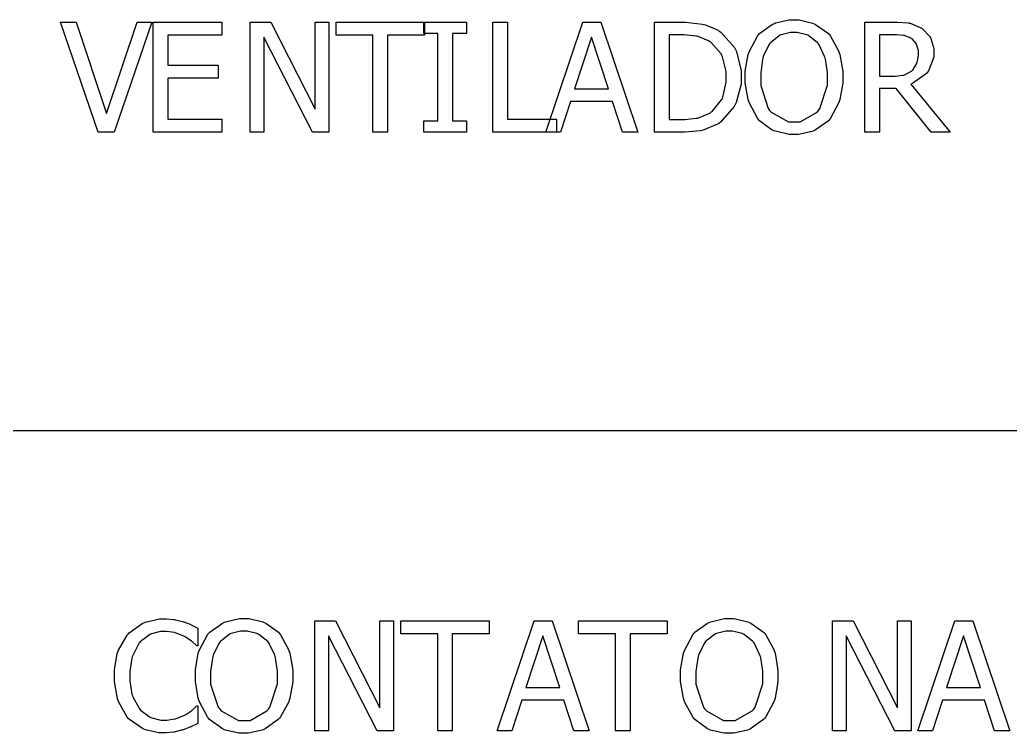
# Model space of a CAD drawing. Header units: millimetres. Extents: x 1974 to 2099, y 1386 to 1555.
# Drawn here: x 2093.188 to 2094.708, y 1478.844 to 1479.939 of the extents above; entities that cross this region are included whole.
import ezdxf

# ---------------------------------------------------------------- set-up
doc = ezdxf.new("R2010")
doc.units = ezdxf.units.MM
doc.layers.add('TEXTO', color=4, linetype='Continuous')

msp = doc.modelspace()

# ---------------------------------------------------------------- linework, layer by layer
at = {"layer": 'TEXTO', "color": 0}
for p, q in [((2093.3081, 1479.7667), (2093.2501, 1479.9356)), ((2093.2501, 1479.9356), (2093.2741, 1479.9356)), ((2093.2741, 1479.9356), (2093.3209, 1479.7953)), ((2093.3209, 1479.7953), (2093.3676, 1479.9356)), ((2093.3905, 1479.9356), (2093.3323, 1479.7667)), ((2093.3676, 1479.9356), (2093.3905, 1479.9356)), ((2093.3676, 1479.9356), (2093.3676, 1479.9356)), ((2093.3923, 1479.7667), (2093.3923, 1479.9356)), ((2093.3923, 1479.9356), (2093.498, 1479.9356)), ((2093.498, 1479.9356), (2093.498, 1479.9156)), ((2093.5413, 1479.7667), (2093.5413, 1479.9356)), ((2093.5413, 1479.9356), (2093.5732, 1479.9356)), ((2093.5732, 1479.9356), (2093.6411, 1479.8019)), ((2093.6411, 1479.8019), (2093.6411, 1479.9356)), ((2093.6411, 1479.9356), (2093.662, 1479.9356)), ((2093.662, 1479.9356), (2093.662, 1479.7667)), ((2093.662, 1479.9356), (2093.662, 1479.9356)), ((2093.6731, 1479.9156), (2093.6731, 1479.9356)), ((2093.6731, 1479.9356), (2093.809, 1479.9356)), ((2093.808, 1479.9184), (2093.808, 1479.9356)), ((2093.808, 1479.9356), (2093.8735, 1479.9356)), ((2093.809, 1479.9356), (2093.809, 1479.9156)), ((2093.8735, 1479.9356), (2093.8735, 1479.9184)), ((2093.9138, 1479.7667), (2093.9138, 1479.9356)), ((2093.9138, 1479.9356), (2093.9363, 1479.9356)), ((2093.9363, 1479.9356), (2093.9363, 1479.7867)), ((2093.995, 1479.7667), (2094.0519, 1479.9356)), ((2094.0519, 1479.9356), (2094.0796, 1479.9356)), ((2094.0796, 1479.9356), (2094.1366, 1479.7667)), ((2094.1622, 1479.7667), (2094.1622, 1479.9356)), ((2094.1622, 1479.9356), (2094.2007, 1479.9356)), ((2094.2007, 1479.9356), (2094.2099, 1479.9356)), ((2094.2099, 1479.9356), (2094.2357, 1479.9326)), ((2094.2357, 1479.9326), (2094.238, 1479.932)), ((2094.3432, 1479.9323), (2094.3455, 1479.9332)), ((2094.3455, 1479.9332), (2094.3477, 1479.9343)), ((2094.3477, 1479.9343), (2094.3691, 1479.9392)), ((2094.3691, 1479.9392), (2094.3763, 1479.9392)), ((2094.3763, 1479.9392), (2094.384, 1479.9392)), ((2094.384, 1479.9392), (2094.4048, 1479.9342)), ((2094.4048, 1479.9342), (2094.4074, 1479.9331)), ((2094.4074, 1479.9331), (2094.4095, 1479.9321)), ((2094.4851, 1479.7667), (2094.4851, 1479.9356)), ((2094.4851, 1479.9356), (2094.5288, 1479.9356)), ((2094.5288, 1479.9356), (2094.5347, 1479.9356)), ((2094.5347, 1479.9356), (2094.5514, 1479.9343)), ((2094.5514, 1479.9343), (2094.5529, 1479.934)), ((2094.5529, 1479.934), (2094.5546, 1479.9338)), ((2094.5546, 1479.9338), (2094.57, 1479.9276)), ((2093.8295, 1479.9184), (2093.808, 1479.9184)), ((2093.8295, 1479.7839), (2093.8295, 1479.9184)), ((2093.8735, 1479.9184), (2093.852, 1479.9184)), ((2093.852, 1479.9184), (2093.852, 1479.7839)), ((2094.238, 1479.932), (2094.2402, 1479.9315)), ((2094.2402, 1479.9315), (2094.2596, 1479.9232)), ((2094.2596, 1479.9232), (2094.2611, 1479.9222)), ((2094.2611, 1479.9222), (2094.2638, 1479.9204)), ((2094.2638, 1479.9204), (2094.2849, 1479.8966)), ((2094.3219, 1479.9161), (2094.3234, 1479.9181)), ((2094.3234, 1479.9181), (2094.3432, 1479.9323)), ((2094.3711, 1479.9197), (2094.3564, 1479.9162)), ((2094.3763, 1479.9197), (2094.3711, 1479.9197)), ((2094.3812, 1479.9197), (2094.3763, 1479.9197)), ((2094.3962, 1479.9161), (2094.3812, 1479.9197)), ((2094.4095, 1479.9321), (2094.429, 1479.918)), ((2094.429, 1479.918), (2094.4307, 1479.9161)), ((2094.57, 1479.9276), (2094.5717, 1479.9266)), ((2094.5717, 1479.9266), (2094.573, 1479.9257)), ((2094.573, 1479.9257), (2094.5846, 1479.9135)), ((2093.498, 1479.9156), (2093.4149, 1479.9156)), ((2093.4149, 1479.9156), (2093.4149, 1479.8694)), ((2093.6369, 1479.7667), (2093.5622, 1479.9123)), ((2093.5622, 1479.9123), (2093.5622, 1479.7667)), ((2093.7298, 1479.9156), (2093.6731, 1479.9156)), ((2093.7298, 1479.7667), (2093.7298, 1479.9156)), ((2093.809, 1479.9156), (2093.7523, 1479.9156)), ((2093.7523, 1479.9156), (2093.7523, 1479.7667)), ((2094.0652, 1479.9126), (2094.0392, 1479.833)), ((2094.0913, 1479.833), (2094.0652, 1479.9126)), ((2094.2019, 1479.9163), (2094.1845, 1479.9163)), ((2094.1845, 1479.9163), (2094.1845, 1479.786)), ((2094.2076, 1479.9163), (2094.2019, 1479.9163)), ((2094.2255, 1479.9143), (2094.2076, 1479.9163)), ((2094.2273, 1479.9139), (2094.2255, 1479.9143)), ((2094.229, 1479.9135), (2094.2273, 1479.9139)), ((2094.2449, 1479.907), (2094.229, 1479.9135)), ((2094.2464, 1479.9061), (2094.2449, 1479.907)), ((2094.2484, 1479.9048), (2094.2464, 1479.9061)), ((2094.2643, 1479.8869), (2094.2484, 1479.9048)), ((2094.3077, 1479.8912), (2094.3201, 1479.9143)), ((2094.3201, 1479.9143), (2094.3219, 1479.9161)), ((2094.3388, 1479.9023), (2094.3375, 1479.9008)), ((2094.3401, 1479.9038), (2094.3388, 1479.9023)), ((2094.3534, 1479.9148), (2094.3401, 1479.9038)), ((2094.3549, 1479.9154), (2094.3534, 1479.9148)), ((2094.3564, 1479.9162), (2094.3549, 1479.9154)), ((2094.3976, 1479.9154), (2094.3962, 1479.9161)), ((2094.3991, 1479.9147), (2094.3976, 1479.9154)), ((2094.4126, 1479.9037), (2094.3991, 1479.9147)), ((2094.4138, 1479.9023), (2094.4126, 1479.9037)), ((2094.4147, 1479.9009), (2094.4138, 1479.9023)), ((2094.4307, 1479.9161), (2094.4321, 1479.9143)), ((2094.4307, 1479.9161), (2094.4307, 1479.9161)), ((2094.4321, 1479.9143), (2094.4448, 1479.8914)), ((2094.5298, 1479.9163), (2094.5074, 1479.9163)), ((2094.5074, 1479.9163), (2094.5074, 1479.8525)), ((2094.5335, 1479.9163), (2094.5298, 1479.9163)), ((2094.5444, 1479.9153), (2094.5335, 1479.9163)), ((2094.5457, 1479.915), (2094.5444, 1479.9153)), ((2094.5467, 1479.9148), (2094.5457, 1479.915)), ((2094.5558, 1479.9111), (2094.5467, 1479.9148)), ((2094.5566, 1479.9105), (2094.5558, 1479.9111)), ((2094.5576, 1479.9099), (2094.5566, 1479.9105)), ((2094.5643, 1479.9021), (2094.5576, 1479.9099)), ((2094.5646, 1479.9011), (2094.5643, 1479.9021)), ((2094.5846, 1479.9135), (2094.5857, 1479.912)), ((2094.5857, 1479.912), (2094.5864, 1479.9105)), ((2094.5864, 1479.9105), (2094.5909, 1479.895)), ((2094.2655, 1479.8846), (2094.2643, 1479.8869)), ((2094.2849, 1479.8966), (2094.2864, 1479.8935)), ((2094.2864, 1479.8935), (2094.2879, 1479.8907)), ((2094.2879, 1479.8907), (2094.2953, 1479.8609)), ((2094.306, 1479.8859), (2094.307, 1479.8885)), ((2094.307, 1479.8885), (2094.3077, 1479.8912)), ((2094.3375, 1479.9008), (2094.3291, 1479.8828)), ((2094.4232, 1479.883), (2094.4147, 1479.9009)), ((2094.4448, 1479.8914), (2094.4458, 1479.8886)), ((2094.4458, 1479.8886), (2094.4466, 1479.8859)), ((2094.5651, 1479.9002), (2094.5646, 1479.9011)), ((2094.5673, 1479.8913), (2094.5651, 1479.9002)), ((2094.5673, 1479.888), (2094.5673, 1479.8913)), ((2094.5673, 1479.8845), (2094.5673, 1479.888)), ((2094.5673, 1479.888), (2094.5673, 1479.888)), ((2094.5909, 1479.895), (2094.5909, 1479.8897)), ((2094.5909, 1479.8897), (2094.5909, 1479.882)), ((2094.2665, 1479.8823), (2094.2655, 1479.8846)), ((2094.272, 1479.8597), (2094.2665, 1479.8823)), ((2094.3015, 1479.8604), (2094.306, 1479.8859)), ((2094.3279, 1479.8784), (2094.3251, 1479.8579)), ((2094.3286, 1479.8805), (2094.3279, 1479.8784)), ((2094.3291, 1479.8828), (2094.3286, 1479.8805)), ((2094.424, 1479.8809), (2094.4232, 1479.883)), ((2094.4245, 1479.8787), (2094.424, 1479.8809)), ((2094.4277, 1479.8585), (2094.4245, 1479.8787)), ((2094.4466, 1479.8859), (2094.4511, 1479.8597)), ((2094.5646, 1479.8715), (2094.5651, 1479.8726)), ((2094.5651, 1479.8726), (2094.5653, 1479.8738)), ((2094.5653, 1479.8738), (2094.5673, 1479.8845)), ((2094.5909, 1479.882), (2094.5829, 1479.8609)), ((2093.4149, 1479.8694), (2093.4923, 1479.8694)), ((2093.4923, 1479.8694), (2093.4923, 1479.8494)), ((2094.272, 1479.8513), (2094.272, 1479.8597)), ((2094.2953, 1479.8609), (2094.2953, 1479.8509)), ((2094.3015, 1479.851), (2094.3015, 1479.8604)), ((2094.3251, 1479.8579), (2094.3251, 1479.851)), ((2094.4277, 1479.851), (2094.4277, 1479.8585)), ((2094.4511, 1479.8597), (2094.4511, 1479.851)), ((2094.5459, 1479.8545), (2094.5568, 1479.8604)), ((2094.5568, 1479.8604), (2094.5578, 1479.8612)), ((2094.5578, 1479.8612), (2094.5586, 1479.8621)), ((2094.5797, 1479.8566), (2094.5584, 1479.8412)), ((2094.5586, 1479.8621), (2094.5646, 1479.8715)), ((2094.5815, 1479.8587), (2094.5797, 1479.8566)), ((2094.5829, 1479.8609), (2094.5815, 1479.8587)), ((2093.4923, 1479.8494), (2093.4149, 1479.8494)), ((2093.4149, 1479.8494), (2093.4149, 1479.7867)), ((2094.267, 1479.8206), (2094.272, 1479.8436)), ((2094.272, 1479.8436), (2094.272, 1479.8513)), ((2094.272, 1479.8513), (2094.272, 1479.8513)), ((2094.2953, 1479.8509), (2094.2953, 1479.8405)), ((2094.2953, 1479.8509), (2094.2953, 1479.8509)), ((2094.3015, 1479.8425), (2094.3015, 1479.851)), ((2094.306, 1479.8167), (2094.3015, 1479.8425)), ((2094.3251, 1479.851), (2094.3251, 1479.8383)), ((2094.4277, 1479.8391), (2094.4277, 1479.851)), ((2094.4277, 1479.851), (2094.4277, 1479.851)), ((2094.4511, 1479.8418), (2094.4466, 1479.8168)), ((2094.4511, 1479.851), (2094.4511, 1479.8418)), ((2094.5074, 1479.8525), (2094.5273, 1479.8525)), ((2094.5273, 1479.8525), (2094.5315, 1479.8525)), ((2094.5315, 1479.8525), (2094.5434, 1479.854)), ((2094.5434, 1479.854), (2094.5447, 1479.8543)), ((2094.5447, 1479.8543), (2094.5459, 1479.8545)), ((2094.5584, 1479.8412), (2094.5558, 1479.8402)), ((2094.0392, 1479.833), (2094.0913, 1479.833)), ((2094.0392, 1479.833), (2094.0392, 1479.833)), ((2094.2953, 1479.8405), (2094.2876, 1479.8124)), ((2094.3251, 1479.8383), (2094.3365, 1479.8032)), ((2094.416, 1479.8032), (2094.4277, 1479.8391)), ((2094.5332, 1479.8338), (2094.5074, 1479.8338)), ((2094.5074, 1479.8338), (2094.5074, 1479.7667)), ((2094.5867, 1479.7667), (2094.5332, 1479.8338)), ((2094.5558, 1479.8402), (2094.616, 1479.7667)), ((2094.5558, 1479.8402), (2094.5558, 1479.8402)), ((2094.033, 1479.8139), (2094.0177, 1479.7667)), ((2094.0977, 1479.8139), (2094.033, 1479.8139)), ((2094.1128, 1479.7667), (2094.0977, 1479.8139)), ((2094.2506, 1479.7986), (2094.265, 1479.8162)), ((2094.265, 1479.8162), (2094.2663, 1479.8183)), ((2094.2663, 1479.8183), (2094.267, 1479.8206)), ((2094.2876, 1479.8124), (2094.2861, 1479.8093)), ((2094.3068, 1479.8139), (2094.306, 1479.8167)), ((2094.3077, 1479.8112), (2094.3068, 1479.8139)), ((2094.3201, 1479.7881), (2094.3077, 1479.8112)), ((2094.4448, 1479.8112), (2094.4324, 1479.7881)), ((2094.4458, 1479.814), (2094.4448, 1479.8112)), ((2094.4466, 1479.8168), (2094.4458, 1479.814)), ((2094.2297, 1479.7888), (2094.2471, 1479.7961)), ((2094.2471, 1479.7961), (2094.2486, 1479.7972)), ((2094.2486, 1479.7972), (2094.2506, 1479.7986)), ((2094.2844, 1479.8061), (2094.2635, 1479.7819)), ((2094.2861, 1479.8093), (2094.2844, 1479.8061)), ((2094.3365, 1479.8032), (2094.3388, 1479.8002)), ((2094.3388, 1479.8002), (2094.3413, 1479.7973)), ((2094.3413, 1479.7973), (2094.3676, 1479.7826)), ((2094.3857, 1479.7826), (2094.4116, 1479.7973)), ((2094.4116, 1479.7973), (2094.4138, 1479.8002)), ((2094.4138, 1479.8002), (2094.416, 1479.8032)), ((2093.4149, 1479.7867), (2093.498, 1479.7867)), ((2093.498, 1479.7867), (2093.498, 1479.7667)), ((2093.808, 1479.7667), (2093.808, 1479.7839)), ((2093.808, 1479.7839), (2093.8295, 1479.7839)), ((2093.852, 1479.7839), (2093.8735, 1479.7839)), ((2093.8735, 1479.7839), (2093.8735, 1479.7667)), ((2093.8735, 1479.7839), (2093.8735, 1479.7839)), ((2093.9363, 1479.7867), (2094.0117, 1479.7867)), ((2094.0117, 1479.7867), (2094.0117, 1479.7667)), ((2094.0117, 1479.7867), (2094.0117, 1479.7867)), ((2094.1845, 1479.786), (2094.2019, 1479.786)), ((2094.2019, 1479.786), (2094.2084, 1479.786)), ((2094.2084, 1479.786), (2094.226, 1479.788)), ((2094.226, 1479.788), (2094.228, 1479.7884)), ((2094.228, 1479.7884), (2094.2297, 1479.7888)), ((2094.2635, 1479.7819), (2094.2608, 1479.7801)), ((2094.3219, 1479.7861), (2094.3201, 1479.7881)), ((2094.3234, 1479.7843), (2094.3219, 1479.7861)), ((2094.343, 1479.7699), (2094.3234, 1479.7843)), ((2094.3676, 1479.7826), (2094.3763, 1479.7826)), ((2094.3763, 1479.7826), (2094.3857, 1479.7826)), ((2094.429, 1479.7842), (2094.4088, 1479.7698)), ((2094.4307, 1479.7861), (2094.429, 1479.7842)), ((2094.4324, 1479.7881), (2094.4307, 1479.7861)), ((2093.3323, 1479.7667), (2093.3081, 1479.7667)), ((2093.498, 1479.7667), (2093.3923, 1479.7667)), ((2093.498, 1479.7667), (2093.498, 1479.7667)), ((2093.5622, 1479.7667), (2093.5413, 1479.7667)), ((2093.662, 1479.7667), (2093.6369, 1479.7667)), ((2093.7523, 1479.7667), (2093.7298, 1479.7667)), ((2093.7523, 1479.7667), (2093.7523, 1479.7667)), ((2093.8735, 1479.7667), (2093.808, 1479.7667)), ((2094.0117, 1479.7667), (2093.9138, 1479.7667)), ((2094.0177, 1479.7667), (2093.995, 1479.7667)), ((2094.0177, 1479.7667), (2094.0177, 1479.7667)), ((2094.1366, 1479.7667), (2094.1128, 1479.7667)), ((2094.2012, 1479.7667), (2094.1622, 1479.7667)), ((2094.2089, 1479.7667), (2094.2012, 1479.7667)), ((2094.2328, 1479.769), (2094.2089, 1479.7667)), ((2094.2349, 1479.7694), (2094.2328, 1479.769)), ((2094.237, 1479.7698), (2094.2349, 1479.7694)), ((2094.2588, 1479.7789), (2094.237, 1479.7698)), ((2094.2608, 1479.7801), (2094.2588, 1479.7789)), ((2094.3455, 1479.769), (2094.343, 1479.7699)), ((2094.3477, 1479.768), (2094.3455, 1479.769)), ((2094.3686, 1479.7632), (2094.3477, 1479.768)), ((2094.4043, 1479.7679), (2094.3832, 1479.7632)), ((2094.4066, 1479.7688), (2094.4043, 1479.7679)), ((2094.4088, 1479.7698), (2094.4066, 1479.7688)), ((2094.5074, 1479.7667), (2094.4851, 1479.7667)), ((2094.616, 1479.7667), (2094.5867, 1479.7667)), ((2094.3763, 1479.7632), (2094.3686, 1479.7632)), ((2094.3832, 1479.7632), (2094.3763, 1479.7632)), ((2098.7779, 1479.3082), (2069.8934, 1479.3082)), ((2093.5032, 1479.0153), (2093.5247, 1479.0201)), ((2093.5247, 1479.0201), (2093.5319, 1479.0201)), ((2093.5319, 1479.0201), (2093.5396, 1479.0201)), ((2093.5396, 1479.0201), (2093.5606, 1479.0152)), ((2094.2484, 1479.0153), (2094.2697, 1479.0201)), ((2094.2697, 1479.0201), (2094.2767, 1479.0201)), ((2094.2767, 1479.0201), (2094.2846, 1479.0201)), ((2094.2846, 1479.0201), (2094.3055, 1479.0152)), ((2093.3557, 1478.9984), (2093.3756, 1479.0128)), ((2093.3756, 1479.0128), (2093.378, 1479.0137)), ((2093.378, 1479.0137), (2093.3802, 1479.0148)), ((2093.3802, 1479.0148), (2093.4018, 1479.0197)), ((2093.4018, 1479.0197), (2093.4089, 1479.0197)), ((2093.4089, 1479.0197), (2093.4129, 1479.0197)), ((2093.4129, 1479.0197), (2093.4236, 1479.0187)), ((2093.4236, 1479.0187), (2093.4249, 1479.0185)), ((2093.4249, 1479.0185), (2093.4261, 1479.0183)), ((2093.4261, 1479.0183), (2093.4377, 1479.0156)), ((2093.4377, 1479.0156), (2093.4387, 1479.0153)), ((2093.4387, 1479.0153), (2093.4396, 1479.0149)), ((2093.4396, 1479.0149), (2093.4489, 1479.0115)), ((2093.4489, 1479.0115), (2093.4498, 1479.011)), ((2093.4498, 1479.011), (2093.4508, 1479.0107)), ((2093.4508, 1479.0107), (2093.4601, 1479.0059)), ((2093.4601, 1479.0059), (2093.4611, 1479.0054)), ((2093.4611, 1479.0054), (2093.4611, 1478.9783)), ((2093.4791, 1478.9992), (2093.4987, 1479.0133)), ((2093.4987, 1479.0133), (2093.501, 1479.0143)), ((2093.501, 1479.0143), (2093.5032, 1479.0153)), ((2093.5606, 1479.0152), (2093.5629, 1479.0141)), ((2093.5629, 1479.0141), (2093.5651, 1479.0131)), ((2093.5651, 1479.0131), (2093.5847, 1478.9991)), ((2093.6406, 1478.8477), (2093.6406, 1479.0166)), ((2093.6406, 1479.0166), (2093.6725, 1479.0166)), ((2093.6725, 1479.0166), (2093.7405, 1478.8829)), ((2093.7405, 1478.8829), (2093.7405, 1479.0166)), ((2093.7405, 1479.0166), (2093.7615, 1479.0166)), ((2093.7615, 1479.0166), (2093.7615, 1478.8477)), ((2093.7615, 1479.0166), (2093.7615, 1479.0166)), ((2093.7724, 1478.9966), (2093.7724, 1479.0166)), ((2093.7724, 1479.0166), (2093.9084, 1479.0166)), ((2093.9084, 1479.0166), (2093.9084, 1478.9966)), ((2093.9204, 1478.8477), (2093.9774, 1479.0166)), ((2093.9774, 1479.0166), (2094.0049, 1479.0166)), ((2094.0049, 1479.0166), (2094.0619, 1478.8477)), ((2094.0456, 1478.9966), (2094.0456, 1479.0166)), ((2094.0456, 1479.0166), (2094.1816, 1479.0166)), ((2094.1816, 1479.0166), (2094.1816, 1478.9966)), ((2094.224, 1478.9992), (2094.2437, 1479.0133)), ((2094.2437, 1479.0133), (2094.2461, 1479.0143)), ((2094.2461, 1479.0143), (2094.2484, 1479.0153)), ((2094.3055, 1479.0152), (2094.308, 1479.0141)), ((2094.308, 1479.0141), (2094.3102, 1479.0131)), ((2094.3102, 1479.0131), (2094.3296, 1478.9991)), ((2094.4354, 1478.8477), (2094.4354, 1479.0166)), ((2094.4354, 1479.0166), (2094.4672, 1479.0166)), ((2094.4672, 1479.0166), (2094.5352, 1478.8829)), ((2094.5352, 1478.8829), (2094.5352, 1479.0166)), ((2094.5352, 1479.0166), (2094.5561, 1479.0166)), ((2094.5561, 1479.0166), (2094.5561, 1478.8477)), ((2094.5561, 1479.0166), (2094.5561, 1479.0166)), ((2094.5662, 1478.8477), (2094.6231, 1479.0166)), ((2094.6231, 1479.0166), (2094.6507, 1479.0166)), ((2094.6507, 1479.0166), (2094.7078, 1478.8477)), ((2093.3392, 1478.9716), (2093.3523, 1478.9945)), ((2093.3523, 1478.9945), (2093.354, 1478.9964)), ((2093.354, 1478.9964), (2093.3557, 1478.9984)), ((2093.3866, 1478.9954), (2093.3725, 1478.9845)), ((2093.3882, 1478.9961), (2093.3866, 1478.9954)), ((2093.3898, 1478.9969), (2093.3882, 1478.9961)), ((2093.4036, 1479.0005), (2093.3898, 1478.9969)), ((2093.4087, 1479.0005), (2093.4036, 1479.0005)), ((2093.4128, 1479.0005), (2093.4087, 1479.0005)), ((2093.4251, 1478.9987), (2093.4128, 1479.0005)), ((2093.4263, 1478.9983), (2093.4251, 1478.9987)), ((2093.4275, 1478.9979), (2093.4263, 1478.9983)), ((2093.4393, 1478.9931), (2093.4275, 1478.9979)), ((2093.4403, 1478.9925), (2093.4393, 1478.9931)), ((2093.4414, 1478.9919), (2093.4403, 1478.9925)), ((2093.451, 1478.9856), (2093.4414, 1478.9919)), ((2093.4634, 1478.9723), (2093.4759, 1478.9954)), ((2093.4759, 1478.9954), (2093.4775, 1478.9972)), ((2093.4775, 1478.9972), (2093.4791, 1478.9992)), ((2093.5091, 1478.9959), (2093.4955, 1478.9848)), ((2093.5106, 1478.9966), (2093.5091, 1478.9959)), ((2093.5121, 1478.9973), (2093.5106, 1478.9966)), ((2093.5266, 1479.0008), (2093.5121, 1478.9973)), ((2093.5319, 1479.0008), (2093.5266, 1479.0008)), ((2093.5368, 1479.0008), (2093.5319, 1479.0008)), ((2093.5516, 1478.9971), (2093.5368, 1479.0008)), ((2093.5532, 1478.9964), (2093.5516, 1478.9971)), ((2093.5547, 1478.9957), (2093.5532, 1478.9964)), ((2093.5682, 1478.9847), (2093.5547, 1478.9957)), ((2093.5847, 1478.9991), (2093.5863, 1478.9972)), ((2093.5863, 1478.9972), (2093.5878, 1478.9954)), ((2093.5863, 1478.9972), (2093.5863, 1478.9972)), ((2093.5878, 1478.9954), (2093.6003, 1478.9725)), ((2093.7362, 1478.8477), (2093.6616, 1478.9934)), ((2093.6616, 1478.9934), (2093.6616, 1478.8477)), ((2093.8292, 1478.9966), (2093.7724, 1478.9966)), ((2093.8292, 1478.8477), (2093.8292, 1478.9966)), ((2093.9084, 1478.9966), (2093.8516, 1478.9966)), ((2093.8516, 1478.9966), (2093.8516, 1478.8477)), ((2093.9906, 1478.9938), (2093.9646, 1478.9141)), ((2094.0167, 1478.9141), (2093.9906, 1478.9938)), ((2094.1024, 1478.9966), (2094.0456, 1478.9966)), ((2094.1024, 1478.8477), (2094.1024, 1478.9966)), ((2094.1816, 1478.9966), (2094.1247, 1478.9966)), ((2094.1247, 1478.9966), (2094.1247, 1478.8477)), ((2094.2084, 1478.9723), (2094.2208, 1478.9954)), ((2094.2208, 1478.9954), (2094.2226, 1478.9972)), ((2094.2226, 1478.9972), (2094.224, 1478.9992)), ((2094.2541, 1478.9959), (2094.2404, 1478.9848)), ((2094.2556, 1478.9966), (2094.2541, 1478.9959)), ((2094.2571, 1478.9973), (2094.2556, 1478.9966)), ((2094.2715, 1479.0008), (2094.2571, 1478.9973)), ((2094.277, 1479.0008), (2094.2715, 1479.0008)), ((2094.2817, 1479.0008), (2094.277, 1479.0008)), ((2094.2965, 1478.9971), (2094.2817, 1479.0008)), ((2094.2983, 1478.9964), (2094.2965, 1478.9971)), ((2094.2998, 1478.9957), (2094.2983, 1478.9964)), ((2094.3132, 1478.9847), (2094.2998, 1478.9957)), ((2094.3296, 1478.9991), (2094.3313, 1478.9972)), ((2094.3313, 1478.9972), (2094.3328, 1478.9954)), ((2094.3313, 1478.9972), (2094.3313, 1478.9972)), ((2094.3328, 1478.9954), (2094.3453, 1478.9725)), ((2094.531, 1478.8477), (2094.4565, 1478.9934)), ((2094.4565, 1478.9934), (2094.4565, 1478.8477)), ((2094.6366, 1478.9938), (2094.6105, 1478.9141)), ((2094.6626, 1478.9141), (2094.6366, 1478.9938)), ((2093.3702, 1478.9817), (2093.3609, 1478.9637)), ((2093.3714, 1478.9831), (2093.3702, 1478.9817)), ((2093.3725, 1478.9845), (2093.3714, 1478.9831)), ((2093.4517, 1478.9849), (2093.451, 1478.9856)), ((2093.4525, 1478.9843), (2093.4517, 1478.9849)), ((2093.4588, 1478.9788), (2093.4525, 1478.9843)), ((2093.4593, 1478.9783), (2093.4588, 1478.9788)), ((2093.4611, 1478.9783), (2093.4593, 1478.9783)), ((2093.4932, 1478.9819), (2093.4847, 1478.9638)), ((2093.4944, 1478.9833), (2093.4932, 1478.9819)), ((2093.4955, 1478.9848), (2093.4944, 1478.9833)), ((2093.5694, 1478.9833), (2093.5682, 1478.9847)), ((2093.5704, 1478.9819), (2093.5694, 1478.9833)), ((2093.5789, 1478.964), (2093.5704, 1478.9819)), ((2094.2382, 1478.9819), (2094.2297, 1478.9638)), ((2094.2395, 1478.9833), (2094.2382, 1478.9819)), ((2094.2404, 1478.9848), (2094.2395, 1478.9833)), ((2094.3144, 1478.9833), (2094.3132, 1478.9847)), ((2094.3154, 1478.9819), (2094.3144, 1478.9833)), ((2094.3239, 1478.964), (2094.3154, 1478.9819)), ((2093.333, 1478.9413), (2093.3373, 1478.9664)), ((2093.3373, 1478.9664), (2093.3383, 1478.969)), ((2093.3383, 1478.969), (2093.3392, 1478.9716)), ((2093.3597, 1478.9593), (2093.3564, 1478.9389)), ((2093.3603, 1478.9614), (2093.3597, 1478.9593)), ((2093.3609, 1478.9637), (2093.3603, 1478.9614)), ((2093.4572, 1478.9415), (2093.4616, 1478.9669)), ((2093.4616, 1478.9669), (2093.4625, 1478.9695)), ((2093.4625, 1478.9695), (2093.4634, 1478.9723)), ((2093.4835, 1478.9595), (2093.4805, 1478.9391)), ((2093.4841, 1478.9617), (2093.4835, 1478.9595)), ((2093.4847, 1478.9638), (2093.4841, 1478.9617)), ((2093.5796, 1478.9618), (2093.5789, 1478.964)), ((2093.5802, 1478.9597), (2093.5796, 1478.9618)), ((2093.5833, 1478.9396), (2093.5802, 1478.9597)), ((2093.6003, 1478.9725), (2093.6013, 1478.9697)), ((2093.6013, 1478.9697), (2093.6022, 1478.9669)), ((2093.6022, 1478.9669), (2093.6066, 1478.9409)), ((2094.2022, 1478.9415), (2094.2066, 1478.9669)), ((2094.2066, 1478.9669), (2094.2074, 1478.9695)), ((2094.2074, 1478.9695), (2094.2084, 1478.9723)), ((2094.2285, 1478.9595), (2094.2255, 1478.9391)), ((2094.2292, 1478.9617), (2094.2285, 1478.9595)), ((2094.2297, 1478.9638), (2094.2292, 1478.9617)), ((2094.3246, 1478.9618), (2094.3239, 1478.964)), ((2094.3251, 1478.9597), (2094.3246, 1478.9618)), ((2094.3284, 1478.9396), (2094.3251, 1478.9597)), ((2094.3453, 1478.9725), (2094.3462, 1478.9697)), ((2094.3462, 1478.9697), (2094.3472, 1478.9669)), ((2094.3472, 1478.9669), (2094.3517, 1478.9409)), ((2093.333, 1478.932), (2093.333, 1478.9413)), ((2093.333, 1478.9233), (2093.333, 1478.932)), ((2093.3564, 1478.9389), (2093.3564, 1478.932)), ((2093.3564, 1478.932), (2093.3564, 1478.9246)), ((2093.4572, 1478.9321), (2093.4572, 1478.9415)), ((2093.4572, 1478.9236), (2093.4572, 1478.9321)), ((2093.4805, 1478.9391), (2093.4805, 1478.9321)), ((2093.4805, 1478.9321), (2093.4805, 1478.9194)), ((2093.5833, 1478.9321), (2093.5833, 1478.9396)), ((2093.5833, 1478.9202), (2093.5833, 1478.9321)), ((2093.5833, 1478.9321), (2093.5833, 1478.9321)), ((2093.6066, 1478.9409), (2093.6066, 1478.9321)), ((2093.6066, 1478.9321), (2093.6066, 1478.9229)), ((2094.2022, 1478.9321), (2094.2022, 1478.9415)), ((2094.2022, 1478.9236), (2094.2022, 1478.9321)), ((2094.2255, 1478.9391), (2094.2255, 1478.9321)), ((2094.2255, 1478.9321), (2094.2255, 1478.9194)), ((2094.3284, 1478.9321), (2094.3284, 1478.9396)), ((2094.3284, 1478.9202), (2094.3284, 1478.9321)), ((2094.3284, 1478.9321), (2094.3284, 1478.9321)), ((2094.3517, 1478.9409), (2094.3517, 1478.9321)), ((2094.3517, 1478.9321), (2094.3517, 1478.9229)), ((2093.3375, 1478.8971), (2093.333, 1478.9233)), ((2093.3564, 1478.9246), (2093.3597, 1478.9043)), ((2093.4615, 1478.8978), (2093.4572, 1478.9236)), ((2093.4805, 1478.9194), (2093.4922, 1478.8843)), ((2093.5716, 1478.8843), (2093.5833, 1478.9202)), ((2093.6066, 1478.9229), (2093.6023, 1478.8979)), ((2093.9646, 1478.9141), (2094.0167, 1478.9141)), ((2093.9646, 1478.9141), (2093.9646, 1478.9141)), ((2094.2066, 1478.8978), (2094.2022, 1478.9236)), ((2094.2255, 1478.9194), (2094.2372, 1478.8843)), ((2094.3167, 1478.8843), (2094.3284, 1478.9202)), ((2094.3517, 1478.9229), (2094.3472, 1478.8979)), ((2094.6105, 1478.9141), (2094.6626, 1478.9141)), ((2094.6105, 1478.9141), (2094.6105, 1478.9141)), ((2093.3597, 1478.9043), (2093.3605, 1478.9022)), ((2093.3605, 1478.9022), (2093.3612, 1478.9001)), ((2093.3612, 1478.9001), (2093.3707, 1478.8825)), ((2093.3385, 1478.8943), (2093.3375, 1478.8971)), ((2093.3394, 1478.8916), (2093.3385, 1478.8943)), ((2093.3523, 1478.8687), (2093.3394, 1478.8916)), ((2093.4529, 1478.8803), (2093.459, 1478.8855)), ((2093.459, 1478.8855), (2093.4595, 1478.886)), ((2093.4595, 1478.886), (2093.4611, 1478.886)), ((2093.4611, 1478.886), (2093.4611, 1478.8591)), ((2093.4624, 1478.895), (2093.4615, 1478.8978)), ((2093.4633, 1478.8922), (2093.4624, 1478.895)), ((2093.4758, 1478.8691), (2093.4633, 1478.8922)), ((2093.4922, 1478.8843), (2093.4945, 1478.8813)), ((2093.5693, 1478.8813), (2093.5716, 1478.8843)), ((2093.6005, 1478.8924), (2093.5879, 1478.8691)), ((2093.6014, 1478.8951), (2093.6005, 1478.8924)), ((2093.6023, 1478.8979), (2093.6014, 1478.8951)), ((2093.9584, 1478.895), (2093.9431, 1478.8477)), ((2094.0229, 1478.895), (2093.9584, 1478.895)), ((2094.0382, 1478.8477), (2094.0229, 1478.895)), ((2094.2074, 1478.895), (2094.2066, 1478.8978)), ((2094.2081, 1478.8922), (2094.2074, 1478.895)), ((2094.2208, 1478.8691), (2094.2081, 1478.8922)), ((2094.2372, 1478.8843), (2094.2395, 1478.8813)), ((2094.3144, 1478.8813), (2094.3167, 1478.8843)), ((2094.3455, 1478.8924), (2094.3328, 1478.8691)), ((2094.3465, 1478.8951), (2094.3455, 1478.8924)), ((2094.3472, 1478.8979), (2094.3465, 1478.8951)), ((2094.6043, 1478.895), (2094.5888, 1478.8477)), ((2094.6688, 1478.895), (2094.6043, 1478.895)), ((2094.684, 1478.8477), (2094.6688, 1478.895)), ((2093.3541, 1478.8668), (2093.3523, 1478.8687)), ((2093.3707, 1478.8825), (2093.372, 1478.881)), ((2093.372, 1478.881), (2093.3731, 1478.8796)), ((2093.3731, 1478.8796), (2093.3869, 1478.8691)), ((2093.3869, 1478.8691), (2093.3885, 1478.8683)), ((2093.3885, 1478.8683), (2093.3901, 1478.8676)), ((2093.4282, 1478.8668), (2093.4403, 1478.8719)), ((2093.4403, 1478.8719), (2093.4415, 1478.8725)), ((2093.4415, 1478.8725), (2093.4425, 1478.873)), ((2093.4425, 1478.873), (2093.4515, 1478.8791)), ((2093.4515, 1478.8791), (2093.4523, 1478.8796)), ((2093.4523, 1478.8796), (2093.4529, 1478.8803)), ((2093.4774, 1478.8672), (2093.4758, 1478.8691)), ((2093.4945, 1478.8813), (2093.4968, 1478.8784)), ((2093.4968, 1478.8784), (2093.5231, 1478.8637)), ((2093.5413, 1478.8637), (2093.567, 1478.8784)), ((2093.567, 1478.8784), (2093.5693, 1478.8813)), ((2093.5879, 1478.8691), (2093.5863, 1478.8672)), ((2094.2223, 1478.8672), (2094.2208, 1478.8691)), ((2094.2395, 1478.8813), (2094.2417, 1478.8784)), ((2094.2417, 1478.8784), (2094.268, 1478.8637)), ((2094.2861, 1478.8637), (2094.312, 1478.8784)), ((2094.312, 1478.8784), (2094.3144, 1478.8813)), ((2094.3328, 1478.8691), (2094.3313, 1478.8672)), ((2093.3558, 1478.865), (2093.3541, 1478.8668)), ((2093.3759, 1478.8512), (2093.3558, 1478.865)), ((2093.3901, 1478.8676), (2093.4041, 1478.8641)), ((2093.4041, 1478.8641), (2093.4087, 1478.8641)), ((2093.4087, 1478.8641), (2093.4132, 1478.8641)), ((2093.4132, 1478.8641), (2093.4253, 1478.866)), ((2093.4253, 1478.866), (2093.4268, 1478.8665)), ((2093.4268, 1478.8665), (2093.4282, 1478.8668)), ((2093.4498, 1478.8539), (2093.4398, 1478.8499)), ((2093.4506, 1478.8542), (2093.4498, 1478.8539)), ((2093.4514, 1478.8546), (2093.4506, 1478.8542)), ((2093.4601, 1478.8588), (2093.4514, 1478.8546)), ((2093.4611, 1478.8591), (2093.4601, 1478.8588)), ((2093.479, 1478.8654), (2093.4774, 1478.8672)), ((2093.4987, 1478.8511), (2093.479, 1478.8654)), ((2093.5231, 1478.8637), (2093.5319, 1478.8637)), ((2093.5319, 1478.8637), (2093.5413, 1478.8637)), ((2093.5845, 1478.8653), (2093.5645, 1478.8508)), ((2093.5863, 1478.8672), (2093.5845, 1478.8653)), ((2094.224, 1478.8654), (2094.2223, 1478.8672)), ((2094.2437, 1478.8511), (2094.224, 1478.8654)), ((2094.268, 1478.8637), (2094.277, 1478.8637)), ((2094.277, 1478.8637), (2094.2861, 1478.8637)), ((2094.3296, 1478.8653), (2094.3095, 1478.8508)), ((2094.3313, 1478.8672), (2094.3296, 1478.8653)), ((2093.3782, 1478.8502), (2093.3759, 1478.8512)), ((2093.3804, 1478.8494), (2093.3782, 1478.8502)), ((2093.401, 1478.8447), (2093.3804, 1478.8494)), ((2093.4087, 1478.8447), (2093.401, 1478.8447)), ((2093.4124, 1478.8447), (2093.4087, 1478.8447)), ((2093.4087, 1478.8447), (2093.4087, 1478.8447)), ((2093.4239, 1478.8457), (2093.4124, 1478.8447)), ((2093.4251, 1478.8459), (2093.4239, 1478.8457)), ((2093.426, 1478.8462), (2093.4251, 1478.8459)), ((2093.4375, 1478.8492), (2093.426, 1478.8462)), ((2093.4387, 1478.8496), (2093.4375, 1478.8492)), ((2093.4398, 1478.8499), (2093.4387, 1478.8496)), ((2093.501, 1478.8501), (2093.4987, 1478.8511)), ((2093.5032, 1478.8491), (2093.501, 1478.8501)), ((2093.524, 1478.8442), (2093.5032, 1478.8491)), ((2093.5319, 1478.8442), (2093.524, 1478.8442)), ((2093.5388, 1478.8442), (2093.5319, 1478.8442)), ((2093.5599, 1478.849), (2093.5388, 1478.8442)), ((2093.5622, 1478.8499), (2093.5599, 1478.849)), ((2093.5645, 1478.8508), (2093.5622, 1478.8499)), ((2093.6616, 1478.8477), (2093.6406, 1478.8477)), ((2093.7615, 1478.8477), (2093.7362, 1478.8477)), ((2093.8516, 1478.8477), (2093.8292, 1478.8477)), ((2093.8516, 1478.8477), (2093.8516, 1478.8477)), ((2093.9431, 1478.8477), (2093.9204, 1478.8477)), ((2093.9431, 1478.8477), (2093.9431, 1478.8477)), ((2094.0619, 1478.8477), (2094.0382, 1478.8477)), ((2094.1247, 1478.8477), (2094.1024, 1478.8477)), ((2094.1247, 1478.8477), (2094.1247, 1478.8477)), ((2094.2459, 1478.8501), (2094.2437, 1478.8511)), ((2094.2481, 1478.8491), (2094.2459, 1478.8501)), ((2094.269, 1478.8442), (2094.2481, 1478.8491)), ((2094.2767, 1478.8442), (2094.269, 1478.8442)), ((2094.2839, 1478.8442), (2094.2767, 1478.8442)), ((2094.3048, 1478.849), (2094.2839, 1478.8442)), ((2094.3072, 1478.8499), (2094.3048, 1478.849)), ((2094.3095, 1478.8508), (2094.3072, 1478.8499)), ((2094.4565, 1478.8477), (2094.4354, 1478.8477)), ((2094.5561, 1478.8477), (2094.531, 1478.8477)), ((2094.5888, 1478.8477), (2094.5662, 1478.8477)), ((2094.5888, 1478.8477), (2094.5888, 1478.8477)), ((2094.7078, 1478.8477), (2094.684, 1478.8477))]:
    msp.add_line(p, q, dxfattribs=at)

doc.saveas('drawing.dxf')
